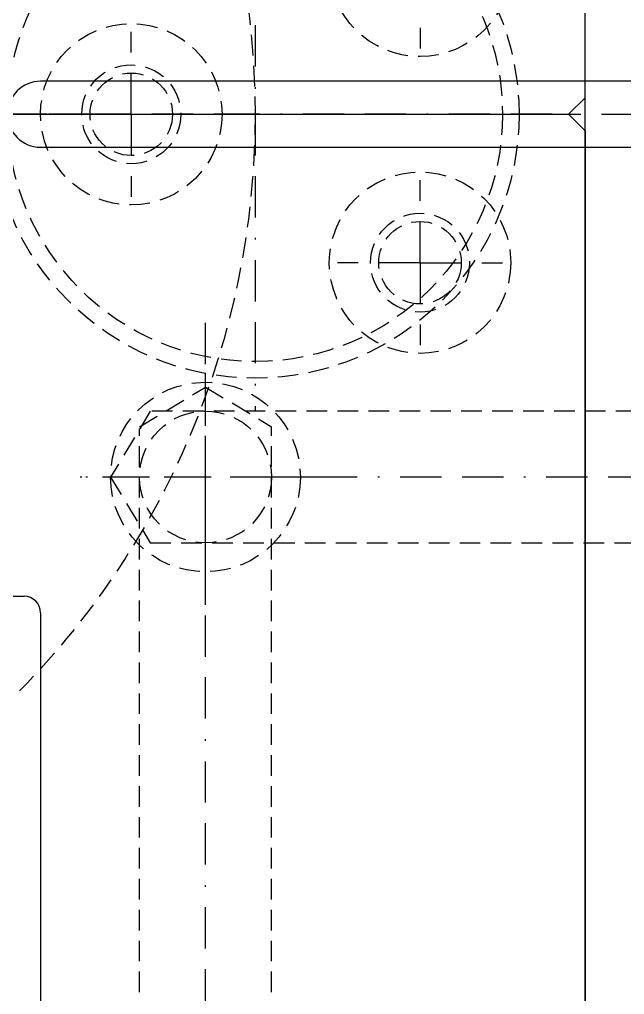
# Model space of a CAD drawing. Extents: x -430 to 437, y -440 to 538.
# Drawn here: x 252.1 to 288.7, y -244 to -184.9 of the extents above; entities that cross this region are included whole.
import ezdxf

# ---------------------------------------------------------------- set-up
doc = ezdxf.new("R2010")
doc.units = 0
doc.linetypes.add('BORDER', pattern=[8.75, 2.5, -1.25, 2.5, -1.25, 0, -1.25])
doc.linetypes.add('HIDDEN', pattern=[1.875, 1.25, -0.625])
for name, color, linetype in [('1', 7, 'CONTINUOUS'), ('11', 7, 'CONTINUOUS'), ('2', 7, 'CONTINUOUS')]:
    doc.layers.add(name, color=color, linetype=linetype)

msp = doc.modelspace()

# ---------------------------------------------------------------- linework, layer by layer
at = {"layer": '1', "color": 7, "linetype": 'CONTINUOUS'}
for p, q in [((286.3318, -189.6018), (286.3318, -59.6018)), ((286.3318, -190.6018), (286.3318, -59.8509)), ((341.3318, -188.6018), (253.3318, -188.6018)), ((285.3318, -190.6018), (286.3318, -189.6018)), ((147.3318, -190.6018), (285.3318, -190.6018)), ((147.3318, -190.6018), (285.3318, -190.6018)), ((285.3318, -190.6018), (286.3318, -191.6018)), ((286.3318, -311.3528), (286.3318, -190.6018)), ((286.3318, -191.6018), (286.3318, -321.6018)), ((253.3318, -192.6018), (341.3318, -192.6018))]:
    msp.add_line(p, q, dxfattribs=at)
at = {"layer": '1', "color": 141, "linetype": 'BORDER'}
for p, q in [((266.3318, -172.6018), (266.3318, -190.6018)), ((62.3318, -190.6018), (370.3318, -190.6018)), ((266.3318, -190.6018), (248.3318, -190.6018)), ((284.3318, -190.6018), (266.3318, -190.6018)), ((266.3318, -190.6018), (266.3318, -208.6018)), ((263.3318, -212.6018), (263.3318, -204.8518)), ((263.3318, -212.6018), (263.3318, -204.8518)), ((263.3318, -212.6018), (255.5818, -212.6018)), ((263.3318, -212.6018), (255.5818, -212.6018)), ((271.0818, -212.6018), (263.3318, -212.6018)), ((263.3318, -220.3518), (263.3318, -212.6018)), ((271.0818, -212.6018), (263.3318, -212.6018)), ((263.3318, -220.3518), (263.3318, -212.6018))]:
    msp.add_line(p, q, dxfattribs=at)
at = {"layer": '1', "color": 71, "linetype": 'CONTINUOUS'}
for p, q in [((222.3318, -219.8318), (252.3318, -219.8318)), ((253.3318, -220.8318), (253.3318, -274.1978))]:
    msp.add_line(p, q, dxfattribs=at)
at = {"layer": '1', "color": 141, "linetype": 'HIDDEN'}
msp.add_circle((216.3318, -190.6018), 50, dxfattribs=at)
at = {"layer": '1', "color": 7, "linetype": 'HIDDEN'}
for centre, radius in [((266.3318, -190.6018), 16), ((266.3318, -190.6018), 15), ((258.8318, -190.6018), 5.5)]:
    msp.add_circle(centre, radius, dxfattribs=at)
at = {"layer": '1', "color": 2, "linetype": 'HIDDEN'}
for centre in [(276.3318, -181.6018), (276.3318, -199.6018)]:
    msp.add_circle(centre, 5.5, dxfattribs=at)
at = {"layer": '1', "color": 7, "linetype": 'CONTINUOUS'}
msp.add_arc((253.3318, -190.6018), 2, 90, 270, dxfattribs=at)
at = {"layer": '1', "color": 71, "linetype": 'CONTINUOUS'}
msp.add_arc((252.3318, -220.8318), 1, 0, 90, dxfattribs=at)
at = {"layer": '11', "color": 141, "linetype": 'BORDER'}
for p, q in [((263.3318, -218.3518), (263.3318, -202.8518)), ((343.3318, -212.6018), (255.5818, -212.6018)), ((263.3318, -324.6018), (263.3318, -212.5503))]:
    msp.add_line(p, q, dxfattribs=at)
at = {"layer": '11', "color": 141, "linetype": 'HIDDEN'}
for p, q in [((259.3318, -209.5503), (263.3318, -207.1468)), ((259.3318, -209.5503), (263.3318, -207.1468)), ((263.3318, -207.1468), (267.3318, -209.5503)), ((263.3318, -207.1468), (267.3318, -209.5503)), ((259.9853, -208.6018), (257.5818, -212.6018)), ((321.3318, -208.6018), (259.9853, -208.6018)), ((259.3318, -307.6018), (259.3318, -209.6893)), ((267.3318, -307.6018), (267.3318, -209.5503)), ((257.5818, -212.6018), (259.9853, -216.6018)), ((259.9853, -216.6018), (321.3318, -216.6018))]:
    msp.add_line(p, q, dxfattribs=at)
at = {"layer": '11', "color": 7, "linetype": 'HIDDEN'}
msp.add_circle((263.3318, -212.6018), 5.75, dxfattribs=at)
msp.add_circle((263.3318, -212.6018), 5.75, dxfattribs=at)
at = {"layer": '11', "color": 141, "linetype": 'HIDDEN'}
msp.add_circle((263.3318, -212.6018), 4, dxfattribs=at)
msp.add_circle((263.3318, -212.6018), 4, dxfattribs=at)
at = {"layer": '2', "color": 141, "linetype": 'BORDER'}
for p, q in [((276.3318, -181.6018), (276.3318, -186.6018)), ((258.8318, -190.6018), (258.8318, -185.6018)), ((258.8318, -190.6018), (253.8318, -190.6018)), ((258.8318, -190.6018), (263.8318, -190.6018)), ((258.8318, -190.6018), (258.8318, -195.6018)), ((276.3318, -199.6018), (276.3318, -194.6018)), ((276.3318, -199.6018), (271.3318, -199.6018)), ((276.3318, -199.6018), (281.3318, -199.6018)), ((276.3318, -199.6018), (276.3318, -204.6018))]:
    msp.add_line(p, q, dxfattribs=at)
at = {"layer": '2', "color": 231, "linetype": 'HIDDEN'}
for centre in [(258.8318, -190.6018), (276.3318, -199.6018)]:
    msp.add_circle(centre, 3, dxfattribs=at)
at = {"layer": '2', "color": 141, "linetype": 'HIDDEN'}
for centre in [(258.8318, -190.6018), (276.3318, -199.6018)]:
    msp.add_circle(centre, 2.5, dxfattribs=at)

doc.saveas('drawing.dxf')
